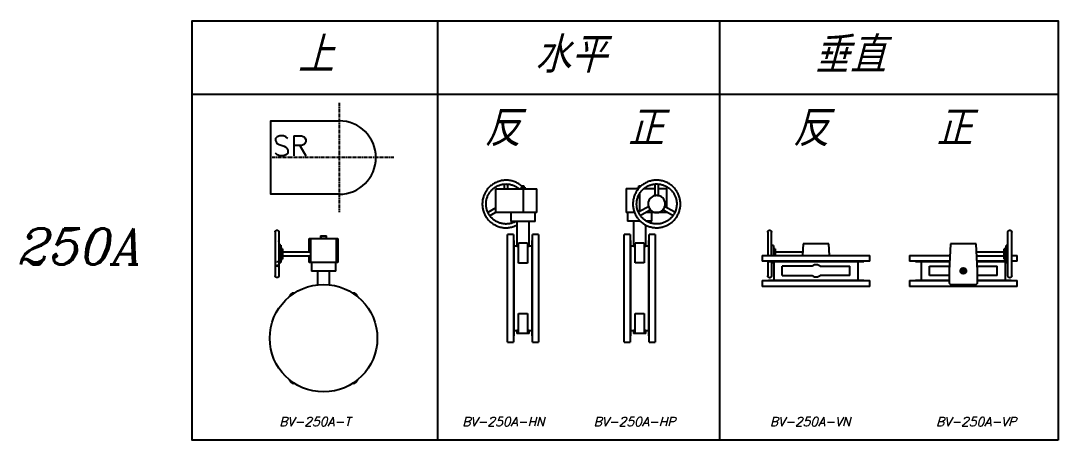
# Model space of a CAD drawing. Extents: x -181672 to 290600, y -29000 to 395522.
# Drawn here: x -181029 to -177170, y 32024 to 33586 of the extents above; entities that cross this region are included whole.
import ezdxf

# ---------------------------------------------------------------- set-up
doc = ezdxf.new("R2010")
doc.units = 0
doc.header["$LTSCALE"] = 10
doc.linetypes.add('XFM7P20PCW$0$CENTER', pattern=[2, 1.25, -0.25, 0.25, -0.25])
doc.styles.add('XFM7P20PCW$0$Standard', font='txt.shx', dxfattribs={"bigfont": 'chineset.shx'})
doc.styles.add('XFM7P20PCW$0$STDTEXT', font='complex.shx', dxfattribs={"bigfont": 'chineset.shx'})

# ---------------------------------------------------------------- blocks, each defined once
blk = doc.blocks.new('XFM7P20PCW$0$A$C62BD0E7C')
at = {"color": 1, "linetype": 'XFM7P20PCW$0$CENTER'}
for p, q in [((0, 203.2), (0, -203.2)), ((203.2, 0), (-254, 0))]:
    blk.add_line(p, q, dxfattribs=at)
at = {"color": 0}
blk.add_lwpolyline([(0, -136.5), (-254, -136.5), (-254, 136.5), (0, 136.5)], dxfattribs=at)
blk.add_arc((0, 0), 136.5, 270, 90, dxfattribs=at)
at = {"color": 0, "style": 'XFM7P20PCW$0$Standard'}
blk.add_text('SR', height=75, dxfattribs=at).set_placement((-246.3, 6.2))
blk = doc.blocks.new('XFM7P20PCW$0$BV-250A-T')
for p, q in [((-180, 396.1), (-179.9, 396.3)), ((-180, 395.8), (-180, 396.1)), ((-180, 395.5), (-180, 395.8)), ((-180, 395.5), (-180, 232.5)), ((-179.9, 396.9), (-179.8, 397.2)), ((-179.9, 396.6), (-179.9, 396.9)), ((-179.9, 396.3), (-179.9, 396.6)), ((-179.8, 397.2), (-179.7, 397.4)), ((-179.7, 397.4), (-179.6, 397.7)), ((-179.6, 398), (-179.4, 398.2)), ((-179.6, 397.7), (-179.6, 398)), ((-179.4, 398.2), (-179.3, 398.5)), ((-179.3, 398.5), (-179.2, 398.7)), ((-179.2, 398.7), (-179.1, 399)), ((-179.1, 399), (-178.9, 399.2)), ((-178.9, 399.2), (-178.8, 399.5)), ((-178.8, 399.5), (-178.6, 399.7)), ((-178.6, 399.7), (-178.4, 399.9)), ((-178.4, 399.9), (-178.3, 400.1)), ((-178.3, 400.1), (-178.1, 400.3)), ((-178.1, 400.3), (-177.9, 400.5)), ((-177.9, 400.5), (-177.7, 400.7)), ((-177.7, 400.7), (-177.5, 400.9)), ((-177.5, 400.9), (-177.2, 401.1)), ((-177.2, 401.1), (-177, 401.2)), ((-177, 401.2), (-176.8, 401.4)), ((-176.8, 401.4), (-176.5, 401.5)), ((-176.5, 401.5), (-176.3, 401.7)), ((-176.3, 401.7), (-176, 401.8)), ((-176, 401.8), (-175.8, 401.9)), ((-175.8, 401.9), (-175.5, 402)), ((-175.5, 402), (-175.3, 402.1)), ((-175.3, 402.1), (-175, 402.2)), ((-175, 402.2), (-174.7, 402.3)), ((-174.7, 402.3), (-174.5, 402.3)), ((-174.5, 402.3), (-174.2, 402.4)), ((-174.2, 402.4), (-173.9, 402.4)), ((-173.9, 402.4), (-173.6, 402.5)), ((-173.6, 402.5), (-173.4, 402.5)), ((-173.4, 402.5), (-173.1, 402.5)), ((-173.1, 402.5), (-173, 402.5)), ((-172.8, 401.2), (-173, 402.5)), ((-173, 402.5), (-173, 402.5)), ((-173, 402.5), (-172.7, 402.5)), ((-172.7, 402.5), (-172.4, 402.5)), ((-172.4, 402.5), (-172.2, 402.4)), ((-172.2, 402.4), (-171.9, 402.4)), ((-171.9, 402.4), (-171.6, 402.4)), ((-171.6, 402.4), (-171.3, 402.3)), ((-171.3, 402.3), (-171.1, 402.2)), ((-171.1, 402.2), (-170.8, 402.1)), ((-170.8, 402.1), (-170.5, 402.1)), ((-170.5, 402.1), (-170.3, 401.9)), ((-170.3, 401.9), (-170, 401.8)), ((-170, 401.8), (-169.8, 401.7)), ((-169.8, 401.7), (-169.5, 401.6)), ((-169.5, 401.6), (-169.3, 401.4)), ((-169.3, 401.4), (-169, 401.3)), ((-169, 401.3), (-168.8, 401.1)), ((-168.8, 401.1), (-168.6, 400.9)), ((-168.6, 400.9), (-168.4, 400.8)), ((-168.4, 400.8), (-168.2, 400.6)), ((-168.2, 400.6), (-168, 400.4)), ((-168, 400.4), (-167.8, 400.2)), ((-167.8, 400.2), (-167.6, 400)), ((-167.6, 400), (-167.4, 399.7)), ((-167.4, 399.7), (-167.3, 399.5)), ((-167.3, 399.5), (-167.1, 399.3)), ((-167.1, 399.3), (-167, 399)), ((-167, 399), (-166.8, 398.8)), ((-166.8, 398.8), (-166.7, 398.5)), ((-166.7, 398.5), (-166.6, 398.3)), ((-166.6, 398.3), (-166.5, 398)), ((-166.5, 398), (-166.4, 397.8)), ((-166.4, 397.8), (-166.3, 397.5)), ((-166.3, 397.5), (-166.2, 397.2)), ((-166.2, 397.2), (-166.2, 397)), ((-166.2, 397), (-166.1, 396.7)), ((-166.1, 396.7), (-166.1, 396.4)), ((-166.1, 396.4), (-166, 396.1)), ((-166, 396.1), (-166, 395.9)), ((-166, 395.9), (-166, 395.6)), ((-166, 395.6), (-166, 395.5)), ((-166, 395.5), (-166, 232.5)), ((-166, 395.5), (-166, 395.5)), ((-166.1, 348.1), (-165.1, 342.5)), ((-162.7, 342.5), (-166, 362)), ((-53.1, 371), (53.1, 371)), ((-53.1, 321), (-53.1, 371)), ((-47.8, 282), (-47.8, 371)), ((-11, 381), (11, 381)), ((-11, 381), (-11, 371)), ((-10.7, 373), (-11, 373)), ((-10.5, 381), (-10.5, 373)), ((-10.5, 373), (10.5, 373)), ((10.5, 373), (10.5, 381)), ((10.5, 373), (11, 373)), ((11, 371), (11, 381)), ((47.8, 282), (47.8, 371)), ((53.1, 371), (53.1, 282)), ((-160.6, 316.2), (-166.2, 300.1)), ((-159, 346), (-166, 346)), ((-159, 346), (-159, 282)), ((-152, 333.2), (-159, 333.2)), ((-152, 333.2), (-152, 294.8)), ((-49.1, 321), (-152, 321)), ((-170.9, 286.4), (-173, 280.3)), ((-173, 266.3), (-170, 275.1)), ((-173, 269.3), (-173, 270.3)), ((-166.1, 286.4), (-160.3, 303.3)), ((-166, 282), (-159, 282)), ((-159, 294.8), (-152, 294.8)), ((-152, 307), (-49.1, 307)), ((-53.1, 282), (-53.1, 307)), ((53.1, 282), (-53.1, 282)), ((-45.3, 282), (-45.3, 249.5)), ((45.3, 249.5), (45.3, 282)), ((-180, 232.4), (-180, 232.5)), ((-180, 232.1), (-180, 232.4)), ((-180, 231.9), (-180, 232.1)), ((-179.9, 231.6), (-180, 231.9)), ((-179.9, 231.3), (-179.9, 231.6)), ((-166, 231.9), (-166.1, 231.7)), ((-166.1, 231.7), (-166.1, 231.4)), ((-166, 232.5), (-166, 232.2)), ((-166, 232.5), (-166, 232.5)), ((-166, 232.2), (-166, 231.9)), ((45.3, 249.5), (-45.3, 249.5)), ((-22.7, 249.5), (-22.7, 198.7)), ((22.7, 198.7), (22.7, 249.5)), ((-179.8, 231), (-179.9, 231.3)), ((-179.8, 230.8), (-179.8, 231)), ((-179.7, 230.5), (-179.8, 230.8)), ((-179.6, 230.2), (-179.7, 230.5)), ((-179.5, 230), (-179.6, 230.2)), ((-179.4, 229.7), (-179.5, 230)), ((-179.3, 229.5), (-179.4, 229.7)), ((-179.2, 229.2), (-179.3, 229.5)), ((-179, 229), (-179.2, 229.2)), ((-178.9, 228.7), (-179, 229)), ((-178.7, 228.5), (-178.9, 228.7)), ((-178.6, 228.3), (-178.7, 228.5)), ((-178.4, 228), (-178.6, 228.3)), ((-178.2, 227.8), (-178.4, 228)), ((-178, 227.6), (-178.2, 227.8)), ((-177.8, 227.4), (-178, 227.6)), ((-177.6, 227.2), (-177.8, 227.4)), ((-177.4, 227.1), (-177.6, 227.2)), ((-177.2, 226.9), (-177.4, 227.1)), ((-177, 226.7), (-177.2, 226.9)), ((-176.7, 226.6), (-177, 226.7)), ((-176.5, 226.4), (-176.7, 226.6)), ((-176.2, 226.3), (-176.5, 226.4)), ((-176, 226.2), (-176.2, 226.3)), ((-175.7, 226.1), (-176, 226.2)), ((-175.5, 225.9), (-175.7, 226.1)), ((-175.2, 225.9), (-175.5, 225.9)), ((-174.9, 225.8), (-175.2, 225.9)), ((-174.7, 225.7), (-174.9, 225.8)), ((-174.4, 225.6), (-174.7, 225.7)), ((-174.1, 225.6), (-174.4, 225.6)), ((-173.8, 225.6), (-174.1, 225.6)), ((-173.6, 225.5), (-173.8, 225.6)), ((-173.3, 225.5), (-173.6, 225.5)), ((-173, 225.5), (-173.3, 225.5)), ((-172.9, 225.5), (-173, 225.5)), ((-172.6, 225.5), (-172.9, 225.5)), ((-172.4, 225.5), (-172.6, 225.5)), ((-172.1, 225.6), (-172.4, 225.5)), ((-171.8, 225.6), (-172.1, 225.6)), ((-171.5, 225.7), (-171.8, 225.6)), ((-171.3, 225.7), (-171.5, 225.7)), ((-171, 225.8), (-171.3, 225.7)), ((-170.7, 225.9), (-171, 225.8)), ((-170.5, 226), (-170.7, 225.9)), ((-170.2, 226.1), (-170.5, 226)), ((-170, 226.2), (-170.2, 226.1)), ((-169.7, 226.3), (-170, 226.2)), ((-169.5, 226.5), (-169.7, 226.3)), ((-169.2, 226.6), (-169.5, 226.5)), ((-169, 226.8), (-169.2, 226.6)), ((-168.8, 226.9), (-169, 226.8)), ((-168.5, 227.1), (-168.8, 226.9)), ((-168.3, 227.3), (-168.5, 227.1)), ((-168.1, 227.5), (-168.3, 227.3)), ((-167.9, 227.7), (-168.1, 227.5)), ((-167.7, 227.9), (-167.9, 227.7)), ((-167.6, 228.1), (-167.7, 227.9)), ((-167.4, 228.3), (-167.6, 228.1)), ((-167.2, 228.5), (-167.4, 228.3)), ((-167.1, 228.8), (-167.2, 228.5)), ((-166.9, 229), (-167.1, 228.8)), ((-166.8, 229.3), (-166.9, 229)), ((-166.7, 229.5), (-166.8, 229.3)), ((-166.6, 229.8), (-166.7, 229.5)), ((-166.4, 230), (-166.6, 229.8)), ((-166.3, 230.6), (-166.4, 230.3)), ((-166.4, 230.3), (-166.4, 230)), ((-166.2, 230.8), (-166.3, 230.6)), ((-166.1, 231.1), (-166.2, 230.8)), ((-166.1, 231.4), (-166.1, 231.1)), ((-125.6, 156.3), (-125.6, 155.6)), ((-107.8, 168.2), (-111.4, 168.2)), ((111.4, 168.2), (107.8, 168.2)), ((125.6, 155.6), (125.6, 156.3)), ((-125.6, -155.6), (-125.6, -156.3)), ((-107.8, -168.3), (-111.4, -168.3)), ((111.4, -168.3), (107.8, -168.3)), ((125.6, -156.3), (125.6, -155.6))]:
    blk.add_line(p, q)
blk.add_circle((0, 0), 200)
for centre, start, end in [((-111.4, 153.8), 90, 169.8685), ((111.4, 153.8), 10.1315, 90), ((-111.4, -153.8), 190.1315, 270), ((111.4, -153.8), 270, 349.8685)]:
    blk.add_arc(centre, 14.4, start, end)
blk = doc.blocks.new('XFM7P20PCW$0$BV-250A-HN')
for p, q in [((-76.6, 387.7), (-79.5, 385.6)), ((-73.6, 389.6), (-76.6, 387.7)), ((-70.6, 391.4), (-73.6, 389.6)), ((-67.4, 393), (-70.6, 391.4)), ((-64.2, 394.6), (-67.4, 393)), ((-61, 396), (-64.2, 394.6)), ((-57.7, 397.2), (-61, 396)), ((-54.3, 398.4), (-57.7, 397.2)), ((-51, 399.4), (-54.3, 398.4)), ((-47.5, 400.3), (-51, 399.4)), ((-48.8, 385.5), (-45.9, 386.3)), ((-44.1, 401), (-47.5, 400.3)), ((-45.9, 386.3), (-43, 386.9)), ((-40.6, 401.6), (-44.1, 401)), ((-43, 386.9), (-40.1, 387.5)), ((-37.1, 402.1), (-40.6, 401.6)), ((-40.1, 387.5), (-37.1, 387.9)), ((-33.5, 402.4), (-37.1, 402.1)), ((-37.1, 387.9), (-34.2, 388.3)), ((-34.4, 389.1), (-34.4, 371.1)), ((-34.2, 388.3), (-31.2, 388.5)), ((-30, 402.5), (-33.5, 402.4)), ((-31.2, 388.5), (-28.2, 388.6)), ((-26.5, 402.6), (-30, 402.5)), ((-28.2, 388.6), (-25.2, 388.5)), ((-22.9, 402.5), (-26.5, 402.6)), ((-25.2, 388.5), (-22.3, 388.4)), ((-19.4, 402.2), (-22.9, 402.5)), ((-22.3, 388.4), (-19.3, 388.1)), ((-20.4, 371.1), (-20.4, 389.1)), ((-15.9, 401.8), (-19.4, 402.2)), ((-19.3, 388.1), (-16.3, 387.8)), ((-16.3, 387.8), (-13.4, 387.3)), ((-12.4, 401.3), (-15.9, 401.8)), ((-13.4, 387.3), (-10.5, 386.6)), ((-8.9, 400.6), (-12.4, 401.3)), ((-10.5, 386.6), (-7.6, 385.9)), ((-5.4, 399.8), (-8.9, 400.6)), ((-2, 398.9), (-5.4, 399.8)), ((1.3, 397.8), (-2, 398.9)), ((4.7, 396.6), (1.3, 397.8)), ((7.9, 395.2), (4.7, 396.6)), ((11.1, 393.7), (7.9, 395.2)), ((14.3, 392.1), (11.1, 393.7)), ((17.4, 390.4), (14.3, 392.1)), ((20.4, 388.6), (17.4, 390.4)), ((23.3, 386.6), (20.4, 388.6)), ((26.2, 384.5), (23.3, 386.6)), ((-108.2, 350.3), (-109.5, 347)), ((-106.7, 353.5), (-108.2, 350.3)), ((-105, 356.6), (-106.7, 353.5)), ((-103.2, 359.7), (-105, 356.6)), ((-101.4, 362.7), (-103.2, 359.7)), ((-99.4, 365.6), (-101.4, 362.7)), ((-97.2, 368.5), (-99.4, 365.6)), ((-95, 371.2), (-97.2, 368.5)), ((-92.7, 373.9), (-95, 371.2)), ((-94.8, 345.8), (-93.5, 348.5)), ((-93.5, 348.5), (-92.1, 351.1)), ((-90.2, 376.4), (-92.7, 373.9)), ((-92.1, 351.1), (-90.5, 353.7)), ((-90.5, 353.7), (-88.9, 356.1)), ((-87.7, 378.9), (-90.2, 376.4)), ((-88.9, 356.1), (-87.2, 358.6)), ((-85, 381.2), (-87.7, 378.9)), ((-87.2, 358.6), (-85.3, 360.9)), ((-85.3, 360.9), (-83.4, 363.2)), ((-82.3, 383.5), (-85, 381.2)), ((-83.4, 363.2), (-81.4, 365.4)), ((-79.5, 385.6), (-82.3, 383.5)), ((-81.4, 365.4), (-79.3, 367.5)), ((-79.3, 367.5), (-77.1, 369.6)), ((-77.1, 369.6), (-74.9, 371.5)), ((-74.9, 371.5), (-72.5, 373.4)), ((-72.5, 373.4), (-70.1, 375.1)), ((-70.1, 375.1), (-67.7, 376.8)), ((-67.7, 376.8), (-65.1, 378.3)), ((-65.2, 371.1), (86.6, 371.1)), ((-65.2, 282.1), (-65.2, 371.1)), ((-65.1, 378.3), (-62.5, 379.8)), ((-62.5, 379.8), (-59.9, 381.1)), ((-59.9, 381.1), (-57.2, 382.4)), ((-57.2, 382.4), (-54.4, 383.5)), ((-54.4, 383.5), (-51.6, 384.5)), ((-51.6, 384.5), (-48.8, 385.5)), ((-7.6, 385.9), (-4.7, 385)), ((-4.7, 385), (-1.9, 384.1)), ((-1.9, 384.1), (0.9, 383)), ((0.9, 383), (3.6, 381.8)), ((3.6, 381.8), (6.3, 380.5)), ((6.3, 380.5), (8.9, 379.1)), ((8.9, 379.1), (11.5, 377.6)), ((11.5, 377.6), (14, 376)), ((14, 376), (16.4, 374.3)), ((16.4, 374.3), (18.8, 372.5)), ((18.8, 372.5), (20.5, 371.1)), ((24.6, 373.1), (24.6, 371.1)), ((24.6, 373.1), (32.7, 373.1)), ((29, 382.3), (26.2, 384.5)), ((31.7, 380), (29, 382.3)), ((32.3, 379.4), (31.7, 380)), ((32.3, 381.1), (38.9, 381.1)), ((32.3, 373.1), (32.3, 381.1)), ((38.2, 373.1), (33, 373.1)), ((35.6, 371.1), (35.6, 282.1)), ((46.6, 373.1), (38.4, 373.1)), ((38.9, 381.1), (38.9, 373.1)), ((46.6, 371.1), (46.6, 373.1)), ((86.6, 282.1), (86.6, 371.1)), ((-115.7, 319.5), (-115.9, 316)), ((-115.9, 316), (-115.9, 314.1)), ((-115.9, 314.1), (-115.8, 310.5)), ((-115.8, 310.5), (-115.6, 307)), ((-115.5, 323.1), (-115.7, 319.5)), ((-115, 326.6), (-115.5, 323.1)), ((-114.5, 330.1), (-115, 326.6)), ((-113.7, 333.5), (-114.5, 330.1)), ((-112.9, 337), (-113.7, 333.5)), ((-111.9, 340.4), (-112.9, 337)), ((-110.8, 343.7), (-111.9, 340.4)), ((-109.5, 347), (-110.8, 343.7)), ((-101.9, 317.1), (-101.7, 320)), ((-101.9, 314.1), (-101.9, 317.1)), ((-101.9, 312.5), (-101.9, 314.1)), ((-101.8, 309.5), (-101.9, 312.5)), ((-101.5, 306.5), (-101.8, 309.5)), ((-101.7, 320), (-101.4, 323)), ((-101.4, 323), (-101, 326)), ((-101, 326), (-100.4, 328.9)), ((-100.4, 328.9), (-99.8, 331.8)), ((-99.8, 331.8), (-99, 334.7)), ((-99, 334.7), (-98.1, 337.5)), ((-98.1, 337.5), (-97.1, 340.3)), ((-97.1, 340.3), (-96, 343.1)), ((-96, 343.1), (-94.8, 345.8)), ((-115.6, 307), (-115.3, 303.5)), ((-115.3, 303.5), (-114.8, 300)), ((-114.8, 300), (-114.1, 296.5)), ((-114.1, 296.5), (-113.4, 293)), ((-113.4, 293), (-112.5, 289.6)), ((-112.5, 289.6), (-111.4, 286.2)), ((-111.4, 286.2), (-110.2, 282.9)), ((-110.2, 282.9), (-108.9, 279.6)), ((-108.9, 279.6), (-107.5, 276.4)), ((-107.5, 276.4), (-105.9, 273.2)), ((-105.9, 273.2), (-104.2, 270.1)), ((-101.2, 303.6), (-101.5, 306.5)), ((-100.7, 300.6), (-101.2, 303.6)), ((-100.1, 297.7), (-100.7, 300.6)), ((-99.4, 294.8), (-100.1, 297.7)), ((-98.5, 292), (-99.4, 294.8)), ((-97.6, 289.1), (-98.5, 292)), ((-96.6, 286.3), (-97.6, 289.1)), ((-95.4, 283.6), (-96.6, 286.3)), ((-65.3, 300.3), (-95.8, 282.7)), ((-94.1, 280.9), (-95.4, 283.6)), ((-92.7, 278.3), (-94.1, 280.9)), ((-91.3, 275.7), (-92.7, 278.3)), ((-89.7, 273.2), (-91.3, 275.7)), ((-88, 270.7), (-89.7, 273.2)), ((-89, 270.4), (-65.2, 284.2)), ((-86.2, 268.3), (-88, 270.7)), ((86.6, 282.1), (-65.2, 282.1)), ((-9.7, 282.1), (-9.7, 249.5)), ((80.9, 249.5), (80.9, 282.1)), ((-104.2, 270.1), (-102.4, 267.1)), ((-102.4, 267.1), (-100.5, 264.1)), ((-100.5, 264.1), (-98.4, 261.2)), ((-98.4, 261.2), (-96.2, 258.4)), ((-96.2, 258.4), (-93.9, 255.7)), ((-93.9, 255.7), (-91.6, 253.1)), ((-91.6, 253.1), (-89.1, 250.6)), ((-89.1, 250.6), (-86.5, 248.2)), ((-86.5, 248.2), (-83.8, 245.9)), ((-84.3, 266), (-86.2, 268.3)), ((-82.3, 263.8), (-84.3, 266)), ((-83.8, 245.9), (-81, 243.7)), ((-80.3, 261.6), (-82.3, 263.8)), ((-81, 243.7), (-78.2, 241.6)), ((-78.2, 259.5), (-80.3, 261.6)), ((-75.9, 257.5), (-78.2, 259.5)), ((-78.2, 241.6), (-75.2, 239.6)), ((-73.6, 255.6), (-75.9, 257.5)), ((-75.2, 239.6), (-72.2, 237.8)), ((-71.3, 253.8), (-73.6, 255.6)), ((-72.2, 237.8), (-69.1, 236)), ((-68.8, 252.1), (-71.3, 253.8)), ((-69.1, 236), (-66, 234.4)), ((-66.3, 250.5), (-68.8, 252.1)), ((-63.7, 249), (-66.3, 250.5)), ((-66, 234.4), (-62.8, 232.9)), ((-61.1, 247.6), (-63.7, 249)), ((-62.8, 232.9), (-59.5, 231.6)), ((-58.4, 246.3), (-61.1, 247.6)), ((-59.5, 231.6), (-56.2, 230.4)), ((-55.7, 245.2), (-58.4, 246.3)), ((-52.9, 244.1), (-55.7, 245.2)), ((-50.1, 243.1), (-52.9, 244.1)), ((-47.2, 242.3), (-50.1, 243.1)), ((-44.3, 241.5), (-47.2, 242.3)), ((-41.4, 240.9), (-44.3, 241.5)), ((-38.5, 240.4), (-41.4, 240.9)), ((-35.5, 240), (-38.5, 240.4)), ((-32.6, 239.8), (-35.5, 240)), ((-29.6, 239.6), (-32.6, 239.8)), ((-26.6, 239.6), (-29.6, 239.6)), ((-23.6, 239.7), (-26.6, 239.6)), ((-20.7, 239.9), (-23.6, 239.7)), ((-17.7, 240.2), (-20.7, 239.9)), ((-14.7, 240.7), (-17.7, 240.2)), ((-11.8, 241.2), (-14.7, 240.7)), ((-8.9, 241.9), (-11.8, 241.2)), ((80.9, 249.5), (-9.7, 249.5)), ((-6.1, 242.7), (-8.9, 241.9)), ((-3.2, 243.6), (-6.1, 242.7)), ((-0.4, 244.6), (-3.2, 243.6)), ((2.3, 245.8), (-0.4, 244.6)), ((5, 247), (2.3, 245.8)), ((2.9, 230.9), (6.2, 232.2)), ((7.7, 248.4), (5, 247)), ((6.2, 232.2), (9.4, 233.6)), ((9.8, 249.5), (7.7, 248.4)), ((9.4, 233.6), (12.6, 235.1)), ((12.6, 235.1), (12.9, 235.3)), ((12.9, 249.5), (12.9, 157.1)), ((58.3, 157.1), (58.3, 249.5)), ((-56.2, 230.4), (-52.8, 229.3)), ((-52.8, 229.3), (-49.4, 228.3)), ((-49.4, 228.3), (-45.9, 227.5)), ((-45.9, 227.5), (-42.5, 226.9)), ((-42.5, 226.9), (-39, 226.3)), ((-39, 226.3), (-35.4, 225.9)), ((-35.4, 225.9), (-31.9, 225.7)), ((-31.9, 225.7), (-28.4, 225.6)), ((-28.4, 225.6), (-24.8, 225.6)), ((-24.8, 225.6), (-21.3, 225.8)), ((0, 200.1), (-22, 200.1)), ((-22, -199.9), (-22, 199.9)), ((-21.3, 225.8), (-17.8, 226.1)), ((-17.8, 226.1), (-14.3, 226.6)), ((-14.3, 226.6), (-10.8, 227.2)), ((-10.8, 227.2), (-7.3, 227.9)), ((-7.3, 227.9), (-3.9, 228.8)), ((-3.9, 228.8), (-0.5, 229.8)), ((-0.5, 229.8), (2.9, 230.9)), ((0, 199.9), (0, -199.9)), ((93.2, 200.1), (71.2, 200.1)), ((71.2, -199.9), (71.2, 199.9)), ((93.2, 199.9), (93.2, -199.9)), ((1.6, 177.6), (0, 177.6)), ((1.6, 177.6), (1.6, -177.4)), ((12.9, 157.1), (1.6, 157.1)), ((52.6, 168.3), (18.6, 168.3)), ((18.6, 94.3), (18.6, 168.3)), ((52.6, 168.3), (52.6, 94.3)), ((69.6, 157.1), (58.3, 157.1)), ((71.2, 177.6), (69.6, 177.6)), ((69.6, -177.4), (69.6, 177.6)), ((52.6, 94.3), (18.6, 94.3)), ((18.6, -94.1), (52.6, -94.1)), ((18.6, -168.2), (18.6, -94.1)), ((52.6, -94.1), (52.6, -168.2)), ((0, -177.4), (1.6, -177.4)), ((1.6, -156.9), (12.9, -156.9)), ((12.9, -156.9), (12.9, -168.2)), ((58.3, -168.2), (12.9, -168.2)), ((58.3, -168.2), (58.3, -156.9)), ((58.3, -156.9), (69.6, -156.9)), ((69.6, -177.4), (71.2, -177.4)), ((-22, -199.9), (0, -199.9)), ((71.2, -199.9), (93.2, -199.9))]:
    blk.add_line(p, q)
for centre, start, end in [((-27.4, 395.6), 85.2104, 94.7896), ((-98, 273.3), 205.2104, 214.7896)]:
    blk.add_arc(centre, 7, start, end)
for points in [[(12.9, 157.1), (12.9, 157.1), (13.4, 157), (15.3, 156.7), (17.4, 156.5), (18.6, 156.4)], [(52.6, 156.4), (53.8, 156.5), (55.9, 156.7), (57.8, 157), (58.3, 157.1), (58.3, 157.1)], [(18.6, -156.2), (17.4, -156.3), (15.3, -156.6), (13.4, -156.9), (12.9, -156.9), (12.9, -156.9)], [(58.3, -156.9), (58.3, -156.9), (57.8, -156.9), (55.9, -156.6), (53.8, -156.3), (52.6, -156.2)]]:
    blk.add_open_spline(points, degree=3)
blk = doc.blocks.new('XFM7P20PCW$0$BV-250A-HP')
for p, q in [((47.8, 387.6), (44.9, 385.6)), ((50.8, 389.5), (47.8, 387.6)), ((53.9, 391.3), (50.8, 389.5)), ((57, 392.9), (53.9, 391.3)), ((60.2, 394.5), (57, 392.9)), ((63.4, 395.9), (60.2, 394.5)), ((66.7, 397.2), (63.4, 395.9)), ((70.1, 398.3), (66.7, 397.2)), ((73.5, 399.3), (70.1, 398.3)), ((76.9, 400.2), (73.5, 399.3)), ((75.6, 385.4), (78.5, 386.2)), ((80.4, 400.9), (76.9, 400.2)), ((78.5, 386.2), (81.4, 386.9)), ((83.8, 401.5), (80.4, 400.9)), ((81.4, 386.9), (84.3, 387.4)), ((87.4, 402), (83.8, 401.5)), ((84.3, 387.4), (87.3, 387.9)), ((87.3, 387.9), (90.2, 388.2)), ((90.9, 402.3), (87.4, 402)), ((90, 388.3), (90, 341.4)), ((90.2, 388.2), (93.2, 388.4)), ((94.4, 402.5), (90.9, 402.3)), ((93.2, 388.4), (96.2, 388.5)), ((98, 402.5), (94.4, 402.5)), ((96.2, 388.5), (99.2, 388.5)), ((101.5, 402.4), (98, 402.5)), ((99.2, 388.5), (102.2, 388.3)), ((105, 402.1), (101.5, 402.4)), ((102.2, 388.3), (105.1, 388.1)), ((104, 341.4), (104, 388.5)), ((108.5, 401.7), (105, 402.1)), ((105.1, 388.1), (108.1, 387.7)), ((108.1, 387.7), (111, 387.2)), ((112, 401.2), (108.5, 401.7)), ((111, 387.2), (113.9, 386.6)), ((115.5, 400.5), (112, 401.2)), ((113.9, 386.6), (116.8, 385.8)), ((119, 399.7), (115.5, 400.5)), ((122.4, 398.8), (119, 399.7)), ((125.7, 397.7), (122.4, 398.8)), ((129.1, 396.5), (125.7, 397.7)), ((132.3, 395.1), (129.1, 396.5)), ((135.6, 393.7), (132.3, 395.1)), ((138.7, 392.1), (135.6, 393.7)), ((141.8, 390.3), (138.7, 392.1)), ((144.8, 388.5), (141.8, 390.3)), ((147.8, 386.5), (144.8, 388.5)), ((150.6, 384.4), (147.8, 386.5)), ((-17, 371), (-17, 282)), ((-17, 371), (29.3, 371)), ((16.2, 350.2), (14.9, 347)), ((17.8, 353.4), (16.2, 350.2)), ((19.4, 356.6), (17.8, 353.4)), ((21.2, 359.6), (19.4, 356.6)), ((23.1, 362.6), (21.2, 359.6)), ((23, 373), (23, 371)), ((23, 373), (31.1, 373)), ((25.1, 365.5), (23.1, 362.6)), ((27.2, 368.4), (25.1, 365.5)), ((29.4, 371.1), (27.2, 368.4)), ((31.7, 373.8), (29.4, 371.1)), ((29.6, 345.7), (30.9, 348.4)), ((30.7, 381), (37.3, 381)), ((30.7, 373), (30.7, 381)), ((30.9, 348.4), (32.3, 351)), ((34.2, 376.3), (31.7, 373.8)), ((32.3, 351), (33.9, 353.6)), ((33.9, 353.6), (35.5, 356.1)), ((34, 285.6), (34, 353.5)), ((36.7, 378.8), (34.2, 376.3)), ((35.5, 356.1), (37.2, 358.5)), ((39.4, 381.2), (36.7, 378.8)), ((37.2, 358.5), (39.1, 360.8)), ((37.3, 381), (37.3, 379.2)), ((39.1, 360.8), (41, 363.1)), ((42.1, 383.4), (39.4, 381.2)), ((41, 363.1), (43, 365.3)), ((44.9, 385.6), (42.1, 383.4)), ((43, 365.3), (45.1, 367.4)), ((45.1, 367.4), (47.3, 369.5)), ((47.3, 369.5), (49.5, 371.4)), ((49.2, 371), (90, 371)), ((49.5, 371.4), (51.9, 373.3)), ((51.9, 373.3), (54.3, 375)), ((54.3, 375), (56.7, 376.7)), ((56.7, 376.7), (59.3, 378.2)), ((59.3, 378.2), (61.9, 379.7)), ((61.9, 379.7), (64.5, 381.1)), ((64.5, 381.1), (67.2, 382.3)), ((67.2, 382.3), (70, 383.4)), ((70, 383.4), (72.8, 384.5)), ((72.8, 384.5), (75.6, 385.4)), ((104, 371), (134.8, 371)), ((116.8, 385.8), (119.7, 385)), ((119.7, 385), (122.5, 384)), ((122.5, 384), (125.3, 382.9)), ((125.3, 382.9), (128, 381.7)), ((128, 381.7), (130.7, 380.4)), ((130.7, 380.4), (133.3, 379)), ((133.3, 379), (135.9, 377.5)), ((134.8, 300.2), (134.8, 371)), ((135.9, 377.5), (138.4, 375.9)), ((138.4, 375.9), (140.8, 374.2)), ((140.8, 374.2), (143.2, 372.4)), ((143.2, 372.4), (145.5, 370.5)), ((145.5, 370.5), (147.7, 368.6)), ((147.7, 368.6), (149.9, 366.5)), ((149.9, 366.5), (151.9, 364.3)), ((153.4, 382.2), (150.6, 384.4)), ((151.9, 364.3), (153.9, 362.1)), ((156.1, 379.9), (153.4, 382.2)), ((153.9, 362.1), (155.8, 359.8)), ((155.8, 359.8), (157.6, 357.4)), ((158.7, 377.5), (156.1, 379.9)), ((157.6, 357.4), (159.3, 354.9)), ((161.1, 375), (158.7, 377.5)), ((159.3, 354.9), (160.8, 352.4)), ((160.8, 352.4), (162.3, 349.8)), ((163.5, 372.4), (161.1, 375)), ((162.3, 349.8), (163.7, 347.2)), ((165.8, 369.6), (163.5, 372.4)), ((168, 366.9), (165.8, 369.6)), ((170, 364), (168, 366.9)), ((172, 361), (170, 364)), ((173.8, 358), (172, 361)), ((175.5, 354.9), (173.8, 358)), ((177.1, 351.7), (175.5, 354.9)), ((178.5, 348.5), (177.1, 351.7)), ((179.8, 345.2), (178.5, 348.5)), ((8.7, 319.4), (8.5, 315.9)), ((8.5, 315.9), (8.5, 314)), ((8.5, 314), (8.6, 310.5)), ((8.6, 310.5), (8.8, 306.9)), ((9, 323), (8.7, 319.4)), ((9.4, 326.5), (9, 323)), ((10, 330), (9.4, 326.5)), ((10.7, 333.5), (10, 330)), ((11.5, 336.9), (10.7, 333.5)), ((12.5, 340.3), (11.5, 336.9)), ((13.6, 343.6), (12.5, 340.3)), ((14.9, 347), (13.6, 343.6)), ((22.5, 314), (22.6, 317)), ((22.5, 312.4), (22.5, 314)), ((22.6, 309.4), (22.5, 312.4)), ((22.6, 317), (22.7, 320)), ((22.9, 306.4), (22.6, 309.4)), ((22.7, 320), (23, 322.9)), ((23, 322.9), (23.5, 325.9)), ((23.5, 325.9), (24, 328.8)), ((24, 328.8), (24.6, 331.7)), ((24.6, 331.7), (25.4, 334.6)), ((25.4, 334.6), (26.3, 337.4)), ((26.3, 337.4), (27.3, 340.2)), ((27.3, 340.2), (28.4, 343)), ((28.4, 343), (29.6, 345.7)), ((163.7, 347.2), (165, 344.5)), ((165, 344.5), (166.1, 341.7)), ((166.1, 341.7), (167.2, 339)), ((167.2, 339), (168.1, 336.1)), ((168.1, 336.1), (169, 333.3)), ((169, 333.3), (169.7, 330.4)), ((169.7, 330.4), (170.3, 327.5)), ((170.3, 327.5), (170.8, 324.5)), ((170.8, 324.5), (171.1, 321.6)), ((171.1, 321.6), (171.4, 318.6)), ((171.4, 311), (171.3, 308)), ((171.4, 318.6), (171.5, 315.6)), ((171.5, 314), (171.4, 311)), ((171.5, 315.6), (171.5, 314)), ((181, 341.8), (179.8, 345.2)), ((182.1, 338.5), (181, 341.8)), ((183, 335), (182.1, 338.5)), ((183.7, 331.6), (183, 335)), ((184.4, 328.1), (183.7, 331.6)), ((184.9, 324.6), (184.4, 328.1)), ((185.2, 321.1), (184.9, 324.6)), ((185.4, 317.5), (185.2, 321.1)), ((185.3, 308.6), (185.5, 312.1)), ((185.5, 314), (185.4, 317.5)), ((185.5, 312.1), (185.5, 314)), ((14.6, 282), (-17, 282)), ((-11.3, 282), (-11.3, 249.5)), ((8.8, 306.9), (9.1, 303.4)), ((9.1, 303.4), (9.6, 299.9)), ((9.6, 299.9), (10.3, 296.4)), ((10.3, 296.4), (11, 293)), ((11, 293), (11.9, 289.5)), ((11.9, 289.5), (13, 286.2)), ((13, 286.2), (14.2, 282.8)), ((14.2, 282.8), (15.5, 279.5)), ((15.5, 279.5), (16.9, 276.3)), ((16.9, 276.3), (18.5, 273.1)), ((18.5, 273.1), (20.2, 270)), ((23.2, 303.5), (22.9, 306.4)), ((23.7, 300.5), (23.2, 303.5)), ((24.3, 297.6), (23.7, 300.5)), ((25, 294.7), (24.3, 297.6)), ((25.9, 291.9), (25, 294.7)), ((26.8, 289), (25.9, 291.9)), ((27.9, 286.3), (26.8, 289)), ((29, 283.5), (27.9, 286.3)), ((30.3, 280.8), (29, 283.5)), ((69.8, 306.4), (29.2, 282.9)), ((31.7, 278.2), (30.3, 280.8)), ((33.2, 275.6), (31.7, 278.2)), ((34.7, 273.1), (33.2, 275.6)), ((36.4, 270.6), (34.7, 273.1)), ((36.1, 270.8), (76.8, 294.2)), ((38.2, 268.2), (36.4, 270.6)), ((134.8, 282), (55.3, 282)), ((79.3, 249.5), (79.3, 282)), ((117.2, 294.2), (157.9, 270.8)), ((164.8, 282.9), (124.2, 306.4)), ((134.8, 282), (134.8, 284.2)), ((158.5, 271.9), (156.8, 269.5)), ((160.1, 274.4), (158.5, 271.9)), ((161.7, 277), (160.1, 274.4)), ((163.1, 279.6), (161.7, 277)), ((164.4, 282.3), (163.1, 279.6)), ((165.6, 285), (164.4, 282.3)), ((166.7, 287.8), (165.6, 285)), ((167.7, 290.6), (166.7, 287.8)), ((168.6, 293.4), (167.7, 290.6)), ((169.4, 296.3), (168.6, 293.4)), ((170, 299.2), (169.4, 296.3)), ((170.5, 302.1), (170, 299.2)), ((171, 305.1), (170.5, 302.1)), ((171.3, 308), (171, 305.1)), ((172.8, 268.4), (174.6, 271.4)), ((174.6, 271.4), (176.2, 274.6)), ((176.2, 274.6), (177.8, 277.8)), ((177.8, 277.8), (179.1, 281)), ((179.1, 281), (180.4, 284.4)), ((180.4, 284.4), (181.5, 287.7)), ((181.5, 287.7), (182.5, 291.1)), ((182.5, 291.1), (183.3, 294.5)), ((183.3, 294.5), (184, 298)), ((184, 298), (184.6, 301.5)), ((184.6, 301.5), (185, 305)), ((185, 305), (185.3, 308.6)), ((36.5, 249.5), (-11.3, 249.5)), ((11.3, 249.5), (11.3, 157)), ((20.2, 270), (22, 267)), ((22, 267), (24, 264)), ((24, 264), (26, 261.1)), ((26, 261.1), (28.2, 258.4)), ((28.2, 258.4), (30.5, 255.6)), ((30.5, 255.6), (32.9, 253)), ((32.9, 253), (35.3, 250.5)), ((35.3, 250.5), (37.9, 248.1)), ((37.9, 248.1), (40.6, 245.8)), ((40.1, 265.9), (38.2, 268.2)), ((42.1, 263.7), (40.1, 265.9)), ((40.6, 245.8), (43.4, 243.6)), ((44.1, 261.5), (42.1, 263.7)), ((43.4, 243.6), (46.2, 241.5)), ((46.3, 259.4), (44.1, 261.5)), ((46.2, 241.5), (49.2, 239.5)), ((48.5, 257.5), (46.3, 259.4)), ((50.8, 255.6), (48.5, 257.5)), ((49.2, 239.5), (52.2, 237.7)), ((53.2, 253.8), (50.8, 255.6)), ((52.2, 237.7), (55.3, 235.9)), ((55.6, 252.1), (53.2, 253.8)), ((55.3, 235.9), (58.4, 234.3)), ((58.1, 250.5), (55.6, 252.1)), ((56.7, 157), (56.7, 235.4)), ((60.7, 249), (58.1, 250.5)), ((58.4, 234.3), (61.7, 232.9)), ((79.3, 249.5), (60, 249.5)), ((63.3, 247.6), (60.7, 249)), ((61.7, 232.9), (64.9, 231.5)), ((66, 246.3), (63.3, 247.6)), ((68.7, 245.1), (66, 246.3)), ((71.5, 244), (68.7, 245.1)), ((74.3, 243), (71.5, 244)), ((77.2, 242.2), (74.3, 243)), ((80.1, 241.4), (77.2, 242.2)), ((83, 240.8), (80.1, 241.4)), ((85.9, 240.3), (83, 240.8)), ((88.9, 239.9), (85.9, 240.3)), ((91.8, 239.7), (88.9, 239.9)), ((94.8, 239.5), (91.8, 239.7)), ((97.8, 239.5), (94.8, 239.5)), ((100.8, 239.6), (97.8, 239.5)), ((103.8, 239.8), (100.8, 239.6)), ((106.7, 240.1), (103.8, 239.8)), ((109.7, 240.6), (106.7, 240.1)), ((112.6, 241.1), (109.7, 240.6)), ((115.5, 241.8), (112.6, 241.1)), ((118.4, 242.6), (115.5, 241.8)), ((121.2, 243.5), (118.4, 242.6)), ((124, 244.6), (121.2, 243.5)), ((126.8, 245.7), (124, 244.6)), ((129.5, 246.9), (126.8, 245.7)), ((127.3, 230.8), (130.6, 232.1)), ((132.1, 248.3), (129.5, 246.9)), ((130.6, 232.1), (133.8, 233.5)), ((134.7, 249.8), (132.1, 248.3)), ((133.8, 233.5), (137, 235.1)), ((137.3, 251.3), (134.7, 249.8)), ((137, 235.1), (140.1, 236.7)), ((139.7, 253), (137.3, 251.3)), ((142.1, 254.7), (139.7, 253)), ((140.1, 236.7), (143.2, 238.5)), ((144.5, 256.6), (142.1, 254.7)), ((143.2, 238.5), (146.2, 240.4)), ((146.7, 258.5), (144.5, 256.6)), ((146.2, 240.4), (149.1, 242.4)), ((148.9, 260.6), (146.7, 258.5)), ((151, 262.7), (148.9, 260.6)), ((149.1, 242.4), (151.9, 244.6)), ((153, 264.9), (151, 262.7)), ((151.9, 244.6), (154.6, 246.8)), ((154.9, 267.2), (153, 264.9)), ((154.6, 246.8), (157.3, 249.2)), ((156.8, 269.5), (154.9, 267.2)), ((157.3, 249.2), (159.8, 251.7)), ((159.8, 251.7), (162.3, 254.2)), ((162.3, 254.2), (164.6, 256.9)), ((164.6, 256.9), (166.8, 259.6)), ((166.8, 259.6), (168.9, 262.5)), ((168.9, 262.5), (170.9, 265.4)), ((170.9, 265.4), (172.8, 268.4)), ((-1.6, 200), (-23.6, 200)), ((-23.6, -200), (-23.6, 199.9)), ((-1.6, 199.8), (-1.6, -200)), ((64.9, 231.5), (68.3, 230.3)), ((68.3, 230.3), (71.6, 229.2)), ((91.6, 200), (69.6, 200)), ((69.6, -200), (69.6, 199.9)), ((71.6, 229.2), (75, 228.3)), ((75, 228.3), (78.5, 227.5)), ((78.5, 227.5), (82, 226.8)), ((82, 226.8), (85.5, 226.3)), ((85.5, 226.3), (89, 225.9)), ((89, 225.9), (92.5, 225.6)), ((91.6, 199.8), (91.6, -200)), ((92.5, 225.6), (96, 225.5)), ((96, 225.5), (99.6, 225.5)), ((99.6, 225.5), (103.1, 225.7)), ((103.1, 225.7), (106.6, 226)), ((106.6, 226), (110.2, 226.5)), ((110.2, 226.5), (113.6, 227.1)), ((113.6, 227.1), (117.1, 227.8)), ((117.1, 227.8), (120.5, 228.7)), ((120.5, 228.7), (123.9, 229.7)), ((123.9, 229.7), (127.3, 230.8)), ((0, 177.5), (-1.6, 177.5)), ((0, 177.5), (0, -177.5)), ((11.3, 157), (0, 157)), ((51, 168.2), (17, 168.2)), ((17, 94.2), (17, 168.2)), ((51, 168.2), (51, 94.2)), ((68, 157), (56.7, 157)), ((69.6, 177.5), (68, 177.5)), ((68, -177.5), (68, 177.5)), ((51, 94.2), (17, 94.2)), ((17, -94.2), (51, -94.2)), ((17, -168.3), (17, -94.2)), ((51, -94.2), (51, -168.3)), ((-1.6, -177.5), (0, -177.5)), ((0, -157), (11.3, -157)), ((11.3, -157), (11.3, -168.3)), ((56.7, -168.3), (11.3, -168.3)), ((56.7, -168.3), (56.7, -157)), ((56.7, -157), (68, -157)), ((68, -177.5), (69.6, -177.5)), ((-23.6, -200), (-1.6, -200)), ((69.6, -200), (91.6, -200))]:
    blk.add_line(p, q)
for centre, radius, start, end in [((97, 395.5), 7, 85.2104, 94.7896), ((97, 314), 32, 180, 178.5803), ((26.4, 273.3), 7, 204.5391, 214.7896), ((167.6, 273.3), 7, 325.2104, 334.7896)]:
    blk.add_arc(centre, radius, start, end)
for points in [[(11.3, 157), (11.3, 157), (11.8, 156.9), (13.7, 156.7), (15.8, 156.4), (17, 156.3)], [(51, 156.3), (52.2, 156.4), (54.3, 156.7), (56.2, 156.9), (56.7, 157), (56.7, 157)], [(17, -156.3), (15.8, -156.4), (13.7, -156.7), (11.8, -156.9), (11.3, -157), (11.3, -157)], [(56.7, -157), (56.7, -157), (56.2, -156.9), (54.3, -156.7), (52.2, -156.4), (51, -156.3)]]:
    blk.add_open_spline(points, degree=3)
blk = doc.blocks.new('XFM7P20PCW$0$BV-250A-VN')
for p, q in [((-180, 202.6), (-179.9, 202.9)), ((-180, 202.4), (-180, 202.6)), ((-180, 202.1), (-180, 202.4)), ((-180, 202.1), (-180, 115.2)), ((-179.9, 203.5), (-179.8, 203.8)), ((-179.9, 203.2), (-179.9, 203.5)), ((-179.9, 202.9), (-179.9, 203.2)), ((-179.8, 203.8), (-179.7, 204)), ((-179.7, 204), (-179.6, 204.3)), ((-179.6, 204.6), (-179.4, 204.8)), ((-179.6, 204.3), (-179.6, 204.6)), ((-179.4, 204.8), (-179.3, 205.1)), ((-179.3, 205.1), (-179.2, 205.3)), ((-179.2, 205.3), (-179.1, 205.6)), ((-179.1, 205.6), (-178.9, 205.8)), ((-178.9, 205.8), (-178.8, 206)), ((-178.8, 206), (-178.6, 206.3)), ((-178.6, 206.3), (-178.4, 206.5)), ((-178.4, 206.5), (-178.3, 206.7)), ((-178.3, 206.7), (-178.1, 206.9)), ((-178.1, 206.9), (-177.9, 207.1)), ((-177.9, 207.1), (-177.7, 207.3)), ((-177.7, 207.3), (-177.5, 207.5)), ((-177.5, 207.5), (-177.2, 207.7)), ((-177.2, 207.7), (-177, 207.8)), ((-177, 207.8), (-176.8, 208)), ((-176.8, 208), (-176.5, 208.1)), ((-176.5, 208.1), (-176.3, 208.3)), ((-176.3, 208.3), (-176, 208.4)), ((-176, 208.4), (-175.8, 208.5)), ((-175.8, 208.5), (-175.5, 208.6)), ((-175.5, 208.6), (-175.3, 208.7)), ((-175.3, 208.7), (-175, 208.8)), ((-175, 208.8), (-174.7, 208.9)), ((-174.7, 208.9), (-174.5, 208.9)), ((-174.5, 208.9), (-174.2, 209)), ((-174.2, 209), (-173.9, 209)), ((-173.9, 209), (-173.6, 209.1)), ((-173.6, 209.1), (-173.4, 209.1)), ((-173.4, 209.1), (-173.1, 209.1)), ((-173.1, 209.1), (-173, 209.1)), ((-173, 209.1), (-172.7, 209.1)), ((-172.7, 209.1), (-172.4, 209.1)), ((-172.4, 209.1), (-172.2, 209)), ((-172.2, 209), (-171.9, 209)), ((-171.9, 209), (-171.6, 208.9)), ((-171.6, 208.9), (-171.3, 208.9)), ((-171.3, 208.9), (-171.1, 208.8)), ((-171.1, 208.8), (-170.8, 208.7)), ((-170.8, 208.7), (-170.5, 208.6)), ((-170.5, 208.6), (-170.3, 208.5)), ((-170.3, 208.5), (-170, 208.4)), ((-170, 208.4), (-169.8, 208.3)), ((-169.8, 208.3), (-169.5, 208.2)), ((-169.5, 208.2), (-169.3, 208)), ((-169.3, 208), (-169, 207.9)), ((-169, 207.9), (-168.8, 207.7)), ((-168.8, 207.7), (-168.6, 207.5)), ((-168.6, 207.5), (-168.4, 207.4)), ((-168.4, 207.4), (-168.2, 207.2)), ((-168.2, 207.2), (-168, 207)), ((-168, 207), (-167.8, 206.8)), ((-167.8, 206.8), (-167.6, 206.5)), ((-167.6, 206.5), (-167.4, 206.3)), ((-167.4, 206.3), (-167.3, 206.1)), ((-167.3, 206.1), (-167.1, 205.9)), ((-167.1, 205.9), (-167, 205.6)), ((-167, 205.6), (-166.8, 205.4)), ((-166.8, 205.4), (-166.7, 205.1)), ((-166.7, 205.1), (-166.6, 204.9)), ((-166.6, 204.9), (-166.5, 204.6)), ((-166.5, 204.6), (-166.4, 204.4)), ((-166.4, 204.4), (-166.3, 204.1)), ((-166.3, 204.1), (-166.2, 203.8)), ((-166.2, 203.8), (-166.2, 203.6)), ((-166.2, 203.6), (-166.1, 203.3)), ((-166.1, 203.3), (-166.1, 203)), ((-166.1, 203), (-166, 202.7)), ((-166, 202.7), (-166, 202.4)), ((-166, 202.4), (-166, 202.2)), ((-166, 115.1), (-166, 202.1)), ((-47.8, 158.4), (-50.1, 115.2)), ((47.8, 158.4), (-47.8, 158.4)), ((50.1, 115.2), (47.8, 158.4)), ((-159, 152.6), (-166, 152.6)), ((-159, 152.6), (-159, 115.2)), ((-152, 139.8), (-159, 139.8)), ((-152, 139.8), (-152, 115.2)), ((-49.4, 127.6), (-152, 127.6)), ((-200, 115.2), (-200, 93.2)), ((-200, 115.2), (200, 115.2)), ((200, 93.2), (-200, 93.2)), ((-180, 93.2), (-180, 39.1)), ((-177.5, 93.2), (-177.5, 91.6)), ((177.5, 91.6), (-177.5, 91.6)), ((-166, 91.6), (-166, 39.1)), ((-166, 88.6), (-159, 88.6)), ((-159, 91.3), (-159, 88.6)), ((-157, 91.6), (-157, 23.6)), ((-10.5, 77.7), (-15, 74.6)), ((-5.4, 79.6), (-10.5, 77.7)), ((0, 80.3), (-5.4, 79.6)), ((5.4, 79.6), (0, 80.3)), ((10.5, 77.7), (5.4, 79.6)), ((15, 74.6), (10.5, 77.7)), ((157, 23.6), (157, 91.6)), ((177.5, 91.6), (177.5, 93.2)), ((200, 93.2), (200, 115.2)), ((-180, 39), (-180, 39.1)), ((-180, 38.7), (-180, 39)), ((-180, 38.5), (-180, 38.7)), ((-166, 39.1), (-166, 38.8)), ((-166, 38.8), (-166, 38.5)), ((-15, 74.6), (-125.6, 74.6)), ((-125.6, 40.6), (-125.6, 74.6)), ((-125.6, 40.6), (-15, 40.6)), ((-15, 40.6), (-10.5, 37.5)), ((10.5, 37.5), (15, 40.6)), ((15, 74.6), (125.6, 74.6)), ((125.6, 40.6), (15, 40.6)), ((125.6, 40.6), (125.6, 74.6)), ((-200, 22), (-200, 0)), ((-200, 22), (200, 22)), ((200, 0), (-200, 0)), ((-179.9, 38.2), (-180, 38.5)), ((-179.9, 37.9), (-179.9, 38.2)), ((-179.8, 37.6), (-179.9, 37.9)), ((-179.8, 37.4), (-179.8, 37.6)), ((-179.7, 37.1), (-179.8, 37.4)), ((-179.6, 36.8), (-179.7, 37.1)), ((-179.5, 36.6), (-179.6, 36.8)), ((-179.4, 36.3), (-179.5, 36.6)), ((-179.3, 36), (-179.4, 36.3)), ((-179.2, 35.8), (-179.3, 36)), ((-179, 35.5), (-179.2, 35.8)), ((-178.9, 35.3), (-179, 35.5)), ((-178.7, 35.1), (-178.9, 35.3)), ((-178.6, 34.8), (-178.7, 35.1)), ((-178.4, 34.6), (-178.6, 34.8)), ((-178.2, 34.4), (-178.4, 34.6)), ((-178, 34.2), (-178.2, 34.4)), ((-177.8, 34), (-178, 34.2)), ((-177.6, 33.8), (-177.8, 34)), ((-177.4, 33.6), (-177.6, 33.8)), ((-177.5, 23.6), (-177.5, 22)), ((-177.5, 23.6), (177.5, 23.6)), ((-177.2, 33.5), (-177.4, 33.6)), ((-177, 33.3), (-177.2, 33.5)), ((-176.7, 33.2), (-177, 33.3)), ((-176.5, 33), (-176.7, 33.2)), ((-176.2, 32.9), (-176.5, 33)), ((-176, 32.8), (-176.2, 32.9)), ((-175.7, 32.6), (-176, 32.8)), ((-175.5, 32.5), (-175.7, 32.6)), ((-175.2, 32.4), (-175.5, 32.5)), ((-174.9, 32.4), (-175.2, 32.4)), ((-174.7, 32.3), (-174.9, 32.4)), ((-174.4, 32.2), (-174.7, 32.3)), ((-174.1, 32.2), (-174.4, 32.2)), ((-173.8, 32.1), (-174.1, 32.2)), ((-173.6, 32.1), (-173.8, 32.1)), ((-173.3, 32.1), (-173.6, 32.1)), ((-173, 32.1), (-173.3, 32.1)), ((-172.9, 32.1), (-173, 32.1)), ((-172.6, 32.1), (-172.9, 32.1)), ((-172.4, 32.1), (-172.6, 32.1)), ((-172.1, 32.1), (-172.4, 32.1)), ((-171.8, 32.2), (-172.1, 32.1)), ((-171.5, 32.2), (-171.8, 32.2)), ((-171.3, 32.3), (-171.5, 32.2)), ((-171, 32.4), (-171.3, 32.3)), ((-170.7, 32.5), (-171, 32.4)), ((-170.5, 32.6), (-170.7, 32.5)), ((-170.2, 32.7), (-170.5, 32.6)), ((-170, 32.8), (-170.2, 32.7)), ((-169.7, 32.9), (-170, 32.8)), ((-169.5, 33.1), (-169.7, 32.9)), ((-169.2, 33.2), (-169.5, 33.1)), ((-169, 33.4), (-169.2, 33.2)), ((-168.8, 33.5), (-169, 33.4)), ((-168.5, 33.7), (-168.8, 33.5)), ((-168.3, 33.9), (-168.5, 33.7)), ((-168.1, 34.1), (-168.3, 33.9)), ((-167.9, 34.3), (-168.1, 34.1)), ((-167.7, 34.5), (-167.9, 34.3)), ((-167.6, 34.7), (-167.7, 34.5)), ((-167.4, 34.9), (-167.6, 34.7)), ((-167.2, 35.1), (-167.4, 34.9)), ((-167.1, 35.4), (-167.2, 35.1)), ((-166.9, 35.6), (-167.1, 35.4)), ((-166.8, 35.9), (-166.9, 35.6)), ((-166.7, 36.1), (-166.8, 35.9)), ((-166.6, 36.4), (-166.7, 36.1)), ((-166.4, 36.6), (-166.6, 36.4)), ((-166.3, 37.2), (-166.4, 36.9)), ((-166.4, 36.9), (-166.4, 36.6)), ((-166.2, 37.4), (-166.3, 37.2)), ((-166.1, 37.7), (-166.2, 37.4)), ((-166, 38.5), (-166.1, 38.2)), ((-166.1, 38.2), (-166.1, 38)), ((-166.1, 38), (-166.1, 37.7)), ((-10.5, 37.5), (-5.4, 35.6)), ((-5.4, 35.6), (0, 34.9)), ((0, 34.9), (5.4, 35.6)), ((5.4, 35.6), (10.5, 37.5)), ((177.5, 22), (177.5, 23.6)), ((200, 0), (200, 22))]:
    blk.add_line(p, q)
blk = doc.blocks.new('XFM7P20PCW$0$BV-250A-VP')
for p, q in [((166, 202.6), (166.1, 202.9)), ((166, 202.4), (166, 202.6)), ((166, 202.1), (166, 202.4)), ((166, 39.1), (166, 202.1)), ((166.1, 203.5), (166.2, 203.8)), ((166.1, 203.2), (166.1, 203.5)), ((166.1, 202.9), (166.1, 203.2)), ((166.2, 203.8), (166.3, 204)), ((166.3, 204), (166.4, 204.3)), ((166.4, 204.6), (166.6, 204.8)), ((166.4, 204.3), (166.4, 204.6)), ((166.6, 204.8), (166.7, 205.1)), ((166.7, 205.1), (166.8, 205.3)), ((166.8, 205.3), (166.9, 205.6)), ((166.9, 205.6), (167.1, 205.8)), ((167.1, 205.8), (167.2, 206)), ((167.2, 206), (167.4, 206.3)), ((167.4, 206.3), (167.6, 206.5)), ((167.6, 206.5), (167.7, 206.7)), ((167.7, 206.7), (167.9, 206.9)), ((167.9, 206.9), (168.1, 207.1)), ((168.1, 207.1), (168.3, 207.3)), ((168.3, 207.3), (168.5, 207.5)), ((168.5, 207.5), (168.8, 207.7)), ((168.8, 207.7), (169, 207.8)), ((169, 207.8), (169.2, 208)), ((169.2, 208), (169.5, 208.1)), ((169.5, 208.1), (169.7, 208.3)), ((169.7, 208.3), (170, 208.4)), ((170, 208.4), (170.2, 208.5)), ((170.2, 208.5), (170.5, 208.6)), ((170.5, 208.6), (170.7, 208.7)), ((170.7, 208.7), (171, 208.8)), ((171, 208.8), (171.3, 208.9)), ((171.3, 208.9), (171.5, 208.9)), ((171.5, 208.9), (171.8, 209)), ((171.8, 209), (172.1, 209)), ((172.1, 209), (172.4, 209.1)), ((172.4, 209.1), (172.6, 209.1)), ((172.6, 209.1), (172.9, 209.1)), ((172.9, 209.1), (173, 209.1)), ((173, 209.1), (173.3, 209.1)), ((173.3, 209.1), (173.6, 209.1)), ((173.6, 209.1), (173.8, 209)), ((173.8, 209), (174.1, 209)), ((174.1, 209), (174.4, 208.9)), ((174.4, 208.9), (174.7, 208.9)), ((174.7, 208.9), (174.9, 208.8)), ((174.9, 208.8), (175.2, 208.7)), ((175.2, 208.7), (175.5, 208.6)), ((175.5, 208.6), (175.7, 208.5)), ((175.7, 208.5), (176, 208.4)), ((176, 208.4), (176.2, 208.3)), ((176.2, 208.3), (176.5, 208.2)), ((176.5, 208.2), (176.7, 208)), ((176.7, 208), (177, 207.9)), ((177, 207.9), (177.2, 207.7)), ((177.2, 207.7), (177.4, 207.5)), ((177.4, 207.5), (177.6, 207.4)), ((177.6, 207.4), (177.8, 207.2)), ((177.8, 207.2), (178, 207)), ((178, 207), (178.2, 206.8)), ((178.2, 206.8), (178.4, 206.5)), ((178.4, 206.5), (178.6, 206.3)), ((178.6, 206.3), (178.7, 206.1)), ((178.7, 206.1), (178.9, 205.9)), ((178.9, 205.9), (179, 205.6)), ((179, 205.6), (179.2, 205.4)), ((179.2, 205.4), (179.3, 205.1)), ((179.3, 205.1), (179.4, 204.9)), ((179.4, 204.9), (179.5, 204.6)), ((179.5, 204.6), (179.6, 204.4)), ((179.6, 204.4), (179.7, 204.1)), ((179.7, 204.1), (179.8, 203.8)), ((179.8, 203.8), (179.8, 203.6)), ((179.8, 203.6), (179.9, 203.3)), ((179.9, 203.3), (179.9, 203)), ((179.9, 203), (180, 202.7)), ((180, 202.7), (180, 202.4)), ((180, 202.4), (180, 202.2)), ((180, 202.2), (180, 202.1)), ((180, 39.1), (180, 202.1)), ((-47.8, 158.4), (-53.1, 57.6)), ((47.8, 158.4), (-47.8, 158.4)), ((53.1, 57.6), (47.8, 158.4)), ((152, 127.6), (49.4, 127.6)), ((159, 139.8), (152, 139.8)), ((152, 101.4), (152, 139.8)), ((166, 152.6), (159, 152.6)), ((159, 88.6), (159, 152.6)), ((-200, 115.2), (-200, 93.2)), ((-200, 115.2), (-50.1, 115.2)), ((-51.3, 93.2), (-200, 93.2)), ((-177.5, 93.2), (-177.5, 91.6)), ((-51.4, 91.6), (-177.5, 91.6)), ((-157, 91.6), (-157, 23.6)), ((50.2, 113.6), (152, 113.6)), ((159, 93.2), (51.3, 93.2)), ((159.1, 91.6), (51.4, 91.6)), ((152, 101.4), (159, 101.4)), ((157, 23.6), (157, 91.6)), ((159, 88.6), (166, 88.6)), ((180.1, 115.2), (200, 115.2)), ((200, 93.2), (180.1, 93.2)), ((200, 93.2), (200, 115.2)), ((-125.6, 74.6), (-52.2, 74.6)), ((-125.6, 40.6), (-125.6, 74.6)), ((-53.1, 40.6), (-125.6, 40.6)), ((-53.1, 57.6), (-53.1, 16.2)), ((10.5, 60.9), (-10.5, 60.9)), ((-10.5, 54.3), (10.5, 54.3)), ((52.2, 74.6), (125.6, 74.6)), ((53.1, 16.2), (53.1, 57.6)), ((125.6, 40.6), (53.1, 40.6)), ((125.6, 40.6), (125.6, 74.6)), ((166, 39), (166, 39.1)), ((166, 38.7), (166, 39)), ((166, 38.5), (166, 38.7)), ((180, 39.1), (180, 38.8)), ((180, 38.8), (180, 38.5)), ((-200, 22), (-200, 0)), ((-200, 22), (-53.2, 22)), ((200, 0), (-200, 0)), ((-177.5, 23.6), (-177.5, 22)), ((-177.5, 23.6), (-53.2, 23.6)), ((-43.6, 6.6), (43.6, 6.6)), ((53.2, 23.6), (177.5, 23.6)), ((53.2, 22), (200, 22)), ((166.1, 38.2), (166, 38.5)), ((166.1, 37.9), (166.1, 38.2)), ((166.2, 37.6), (166.1, 37.9)), ((166.2, 37.4), (166.2, 37.6)), ((166.3, 37.1), (166.2, 37.4)), ((166.4, 36.8), (166.3, 37.1)), ((166.5, 36.6), (166.4, 36.8)), ((166.6, 36.3), (166.5, 36.6)), ((166.7, 36), (166.6, 36.3)), ((166.8, 35.8), (166.7, 36)), ((167, 35.5), (166.8, 35.8)), ((167.1, 35.3), (167, 35.5)), ((167.3, 35.1), (167.1, 35.3)), ((167.4, 34.8), (167.3, 35.1)), ((167.6, 34.6), (167.4, 34.8)), ((167.8, 34.4), (167.6, 34.6)), ((168, 34.2), (167.8, 34.4)), ((168.2, 34), (168, 34.2)), ((168.4, 33.8), (168.2, 34)), ((168.6, 33.6), (168.4, 33.8)), ((168.8, 33.5), (168.6, 33.6)), ((169, 33.3), (168.8, 33.5)), ((169.3, 33.2), (169, 33.3)), ((169.5, 33), (169.3, 33.2)), ((169.8, 32.9), (169.5, 33)), ((170, 32.8), (169.8, 32.9)), ((170.3, 32.6), (170, 32.8)), ((170.5, 32.5), (170.3, 32.6)), ((170.8, 32.4), (170.5, 32.5)), ((171.1, 32.4), (170.8, 32.4)), ((171.3, 32.3), (171.1, 32.4)), ((171.6, 32.2), (171.3, 32.3)), ((171.9, 32.2), (171.6, 32.2)), ((172.2, 32.1), (171.9, 32.2)), ((172.4, 32.1), (172.2, 32.1)), ((172.7, 32.1), (172.4, 32.1)), ((173, 32.1), (172.7, 32.1)), ((173.1, 32.1), (173, 32.1)), ((173.4, 32.1), (173.1, 32.1)), ((173.6, 32.1), (173.4, 32.1)), ((173.9, 32.1), (173.6, 32.1)), ((174.2, 32.2), (173.9, 32.1)), ((174.5, 32.2), (174.2, 32.2)), ((174.7, 32.3), (174.5, 32.2)), ((175, 32.4), (174.7, 32.3)), ((175.3, 32.5), (175, 32.4)), ((175.5, 32.6), (175.3, 32.5)), ((175.8, 32.7), (175.5, 32.6)), ((176, 32.8), (175.8, 32.7)), ((176.3, 32.9), (176, 32.8)), ((176.5, 33.1), (176.3, 32.9)), ((176.8, 33.2), (176.5, 33.1)), ((177, 33.4), (176.8, 33.2)), ((177.2, 33.5), (177, 33.4)), ((177.5, 33.7), (177.2, 33.5)), ((177.7, 33.9), (177.5, 33.7)), ((177.5, 22), (177.5, 23.6)), ((177.9, 34.1), (177.7, 33.9)), ((178.1, 34.3), (177.9, 34.1)), ((178.3, 34.5), (178.1, 34.3)), ((178.4, 34.7), (178.3, 34.5)), ((178.6, 34.9), (178.4, 34.7)), ((178.8, 35.1), (178.6, 34.9)), ((178.9, 35.4), (178.8, 35.1)), ((179.1, 35.6), (178.9, 35.4)), ((179.2, 35.9), (179.1, 35.6)), ((179.3, 36.1), (179.2, 35.9)), ((179.4, 36.4), (179.3, 36.1)), ((179.6, 36.6), (179.4, 36.4)), ((179.7, 37.2), (179.6, 36.9)), ((179.6, 36.9), (179.6, 36.6)), ((179.8, 37.4), (179.7, 37.2)), ((179.9, 37.7), (179.8, 37.4)), ((180, 38.5), (179.9, 38.2)), ((179.9, 38.2), (179.9, 38)), ((179.9, 38), (179.9, 37.7)), ((200, 0), (200, 22))]:
    blk.add_line(p, q)
blk.add_circle((0, 57.6), 11)
for centre, start, end in [((-43.6, 16.2), 180, 270), ((43.6, 16.2), 270, 0)]:
    blk.add_arc(centre, 9.56, start, end)
blk = doc.blocks.new('XFM7P20PCW')
for p, q in [((-179479.21526, 33586.40624), (-179479.21526, 32024.3106)), ((-178429.86834, 33586.40624), (-178429.86834, 32024.3106)), ((-180391.26449, 33313.02264), (-177169.67129, 33313.02264))]:
    blk.add_line(p, q)
blk.add_lwpolyline([(-177169.67129, 32024.3106), (-180391.26449, 32024.3106), (-180391.26449, 33586.40624), (-177169.67129, 33586.40624)], close=True)
at = {"color": 0}
blk.add_blockref('XFM7P20PCW$0$A$C62BD0E7C', (-179844.60493, 33076.92931), dxfattribs=at)
for name, p in [('XFM7P20PCW$0$BV-250A-HN', (-179196.47257, 32589.95727)), ('XFM7P20PCW$0$BV-250A-HP', (-178760.58198, 32590.17115)), ('XFM7P20PCW$0$BV-250A-T', (-179902.97047, 32404.2948)), ('XFM7P20PCW$0$BV-250A-VN', (-178070.53585, 32597.37844)), ('XFM7P20PCW$0$BV-250A-VP', (-177522.88586, 32597.37844))]:
    blk.add_blockref(name, p)
at = {"style": 'XFM7P20PCW$0$STDTEXT', "oblique": 15}
for s, height, p in [('上', 133.70108, (-180000.8459, 33392.5584)), ('水平', 133.701079, (-179118.58123, 33392.5584)), ('垂直', 133.701079, (-178080.49105, 33392.5584)), ('反', 133.70108, (-179305.6687, 33119.64757)), ('正', 133.70108, (-178772.80162, 33119.64757)), ('反', 133.70108, (-178158.01848, 33119.64757)), ('正', 133.70108, (-177625.1514, 33119.64757)), ('250A', 133.701079, (-181046.5341, 32679.26569)), ('BV-250A-T', 33.42527, (-180067.605, 32077.01643)), ('BV-250A-HN', 33.42527, (-179386.38646, 32077.01643)), ('BV-250A-HP', 33.42527, (-178897.95585, 32077.01643)), ('BV-250A-VN', 33.42527, (-178242.44706, 32077.01643)), ('BV-250A-VP', 33.42527, (-177624.02878, 32077.01643))]:
    blk.add_text(s, height=height, dxfattribs=at).set_placement(p)

msp = doc.modelspace()

# ---------------------------------------------------------------- block references
msp.add_blockref('XFM7P20PCW', (0, 0))

doc.saveas('drawing.dxf')
